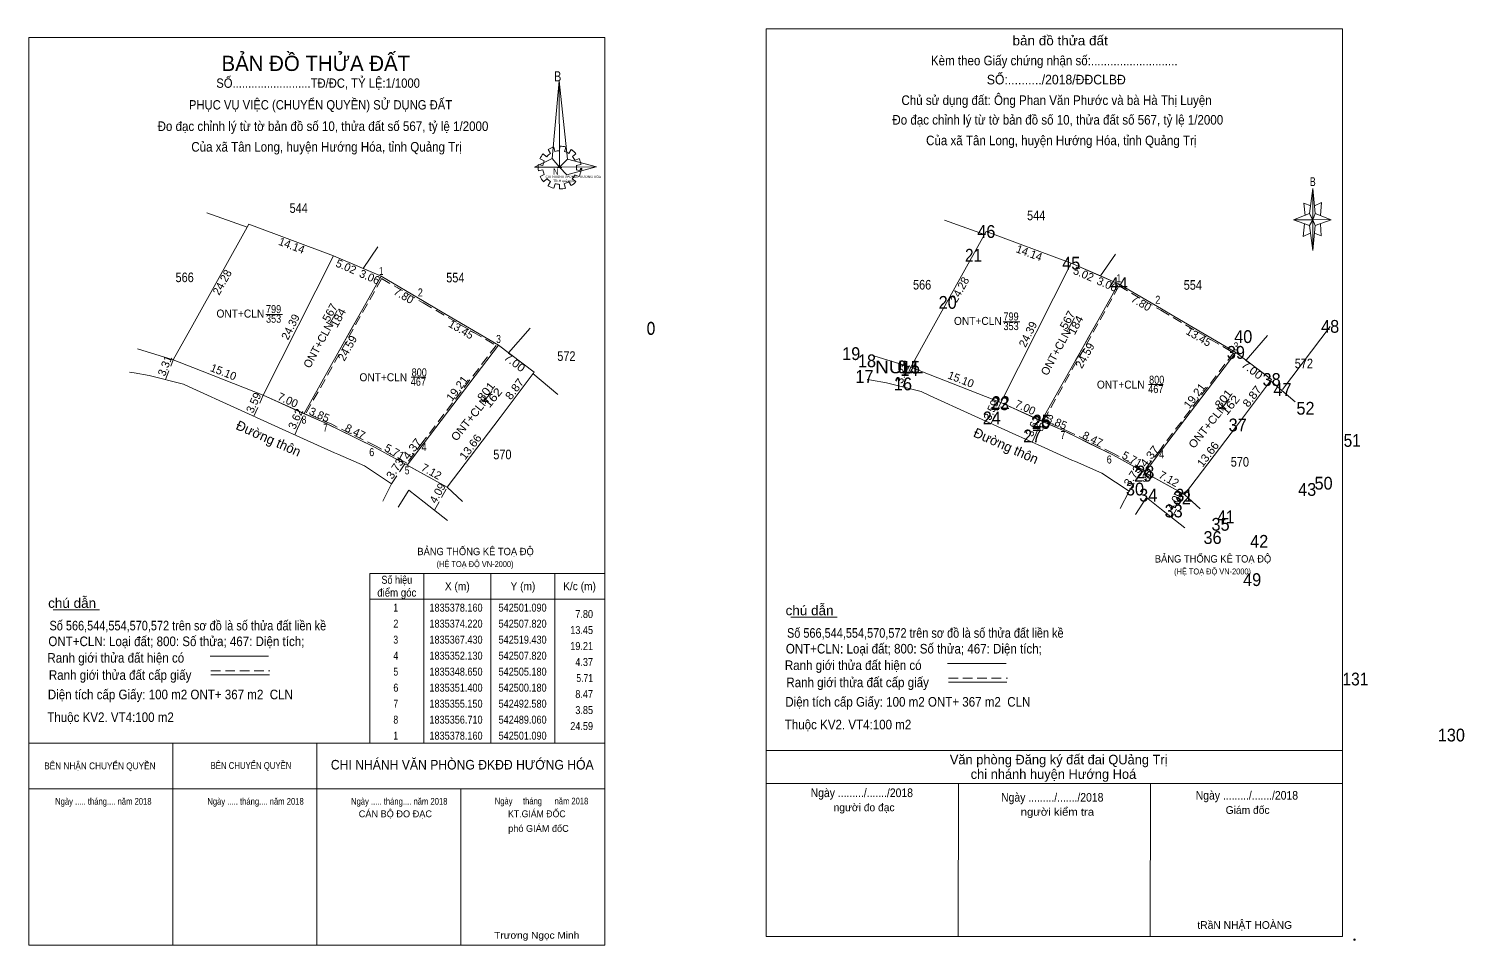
# Model space of a CAD drawing. Header units: metres. Extents: x 542331 to 542555, y 1835275 to 1835645.
# Drawn here: x 542330.8 to 542555.1, y 1835274.8 to 1835418 of the extents above; entities that cross this region are included whole.
import ezdxf
from ezdxf.enums import TextEntityAlignment as Align

# ---------------------------------------------------------------- set-up
doc = ezdxf.new("R2010")
doc.units = ezdxf.units.M
doc.header["$LTSCALE"] = 0.5
doc.header["$PDMODE"] = 32
doc.header["$PDSIZE"] = 0.25
doc.linetypes.add('MEDIUM_DASHED', pattern=[4.5, 3, -1.5])
for name, color, linetype, lineweight in [('1', 7, 'Continuous', 13), ('12', 7, 'Continuous', 13), ('17', 7, 'Continuous', 13), ('2', 7, 'Continuous', 13), ('22', 7, 'Continuous', 13), ('5', 7, 'Continuous', 13), ('6', 7, 'Continuous', 13)]:
    doc.layers.add(name, color=color, linetype=linetype, lineweight=lineweight)

msp = doc.modelspace()

# ---------------------------------------------------------------- linework, layer by layer
at = {"layer": '1'}
for p, q in [((542412.36, 1835398.51), (542411.97, 1835399.1)), ((542412.86, 1835399.51), (542413.03, 1835398.81)), ((542413.78, 1835398.92), (542413.8, 1835399.65)), ((542414.74, 1835399.51), (542414.56, 1835398.78)), ((542415.22, 1835398.51), (542415.61, 1835399.1)), ((542411.38, 1835397.37), (542410.72, 1835397.65)), ((542411.2, 1835398.47), (542411.75, 1835397.99)), ((542416.33, 1835398.47), (542415.78, 1835398.01)), ((542416.18, 1835397.4), (542416.83, 1835397.71)), ((542410.44, 1835396.76), (542411.16, 1835396.64)), ((542411.16, 1835395.92), (542410.44, 1835395.8)), ((542410.72, 1835394.91), (542411.38, 1835395.23)), ((542413.43, 1835396.33), (542414.13, 1835396.33)), ((542416.85, 1835394.89), (542416.13, 1835395.16)), ((542417.14, 1835396.76), (542416.39, 1835396.64)), ((542416.39, 1835395.92), (542417.14, 1835395.8)), ((542411.81, 1835394.55), (542411.25, 1835394.09)), ((542411.97, 1835393.48), (542412.34, 1835394.12)), ((542413.08, 1835393.78), (542412.86, 1835393.07)), ((542413.78, 1835392.96), (542413.78, 1835393.66)), ((542414.5, 1835393.78), (542414.71, 1835393.09)), ((542415.61, 1835393.48), (542415.22, 1835394.09)), ((542415.74, 1835394.55), (542416.33, 1835394.12)), ((542330.85, 1835306.4), (542420.85, 1835306.4)), ((542353.35, 1835306.4), (542353.35, 1835274.81)), ((542375.85, 1835306.4), (542375.85, 1835274.81)), ((542330.85, 1835299.23), (542420.85, 1835299.23)), ((542398.33, 1835299.23), (542398.33, 1835274.81))]:
    msp.add_line(p, q, dxfattribs=at)
for points in [[(542330.85, 1835274.81), (542330.85, 1835416.6), (542420.85, 1835416.6), (542420.85, 1835274.81)], [(542330.85, 1835274.81), (542330.85, 1835416.6), (542420.85, 1835416.6), (542420.85, 1835274.81)], [(542413.73, 1835409.85), (542413.78, 1835396.35), (542412.6, 1835397.69)], [(542413.73, 1835409.85), (542413.78, 1835396.35), (542415.02, 1835397.6)], [(542409.85, 1835396.35), (542412.6, 1835397.69), (542413.78, 1835396.35)], [(542419.54, 1835396.39), (542413.78, 1835396.35), (542415.02, 1835397.6)], [(542419.49, 1835396.42), (542414.91, 1835395.19), (542413.78, 1835396.35)]]:
    msp.add_lwpolyline(points, close=True, dxfattribs=at)
for centre, major_axis, start_param, end_param in [((542413.7872, 1835396.3011), (3.3649, 0), 1.84955988, 2.13900916), ((542413.7872, 1835396.3011), (3.3649, 0), 1.27924208, 1.56332225), ((542413.7872, 1835396.3011), (3.3649, 0), 0.71056237, 0.99687234), ((542413.7872, 1835396.3011), (3.3649, 0), 2.43958176, 2.72400246), ((542413.7872, 1835396.3011), (2.6372, 0), 2.72368549, 3.01515824), ((542413.7872, 1835396.3011), (2.6372, 0), 2.13373541, 2.44496261), ((542413.7872, 1835396.3011), (2.6372, 0), 1.56985589, 1.85611068), ((542413.7872, 1835396.3011), (2.6372, 0), 1.00270906, 1.2755622), ((542413.7872, 1835396.3011), (2.6372, 0), 0.42678376, 0.70646463), ((542413.7872, 1835396.3011), (3.3649, 0), 0.1390515, 0.43393316), ((542413.7872, 1835396.3011), (3.3649, 0), 3.00667928, 3.29139349), ((542413.7872, 1835396.3011), (3.3649, 0), 3.56988637, 3.85691866), ((542413.7872, 1835396.3011), (2.6372, 0), 3.28229955, 3.56105054), ((542413.7872, 1835396.3011), (2.6372, 0), 5.56137327, 5.83951437), ((542413.7872, 1835396.3011), (2.6372, 0), 6.13558388, 6.41618463), ((542413.7872, 1835396.3011), (3.3649, 0), 5.85230288, 6.13839648), ((542413.7872, 1835396.3011), (2.6372, 0), 3.86077574, 4.13258255), ((542413.768, 1835396.2811), (3.3649, 0), 4.1470906, 4.43659307), ((542413.7872, 1835396.3011), (2.6372, 0), 4.43854677, 4.71314001), ((542413.7872, 1835396.3011), (3.3649, 0), 4.71301008, 4.99761054), ((542413.7872, 1835396.3011), (2.6372, 0), 4.99087134, 5.28933161), ((542413.7872, 1835396.3011), (3.3649, 0), 5.28561416, 5.56798705)]:
    msp.add_ellipse(centre, major_axis=major_axis, ratio=0.995001, start_param=start_param, end_param=end_param, dxfattribs=at)
msp.add_point((542417.14, 1835396.07), dxfattribs=at)
at = {"layer": '12'}
msp.add_line((542526.7, 1835361.63), (542534.14, 1835371.49), dxfattribs=at)
at = {"layer": '17'}
for p, q in [((542334.69, 1835327.22), (542341.93, 1835327.22)), ((542449.89, 1835326.07), (542457.13, 1835326.07)), ((542446.05, 1835276.19), (542446.07, 1835300.1)), ((542476.05, 1835276.16), (542476.07, 1835300.08)), ((542506.05, 1835276.14), (542506.07, 1835300.05))]:
    msp.add_line(p, q, dxfattribs=at)
at = {"layer": '2'}
for p, q in [((542358.69, 1835389.22), (542364.97, 1835386.99)), ((542473.89, 1835388.07), (542480.17, 1835385.84)), ((542365.23, 1835387.46), (542378.47, 1835382.51)), ((542480.43, 1835386.31), (542493.67, 1835381.36)), ((542383.08, 1835380.52), (542385.41, 1835383.91)), ((542378.47, 1835382.51), (542367.48, 1835360.74)), ((542378.47, 1835382.51), (542379.67, 1835381.99)), ((542379.67, 1835381.99), (542381.19, 1835381.34)), ((542381.19, 1835381.34), (542385.89, 1835379.31)), ((542493.67, 1835381.36), (542482.68, 1835359.59)), ((542493.67, 1835381.36), (542494.87, 1835380.84)), ((542498.28, 1835379.37), (542500.61, 1835382.76)), ((542383.05, 1835374.25), (542385.89, 1835379.31)), ((542385.89, 1835379.31), (542392.62, 1835375.37)), ((542494.87, 1835380.84), (542496.39, 1835380.19)), ((542496.39, 1835380.19), (542501.09, 1835378.16)), ((542498.25, 1835373.1), (542501.09, 1835378.16)), ((542501.09, 1835378.16), (542507.82, 1835374.22)), ((542367.89, 1835373.36), (542370.49, 1835373.36)), ((542377.94, 1835372), (542379.01, 1835373.98)), ((542379.16, 1835367.31), (542383.05, 1835374.25)), ((542381.19, 1835370.93), (542383.05, 1835374.25)), ((542483.09, 1835372.21), (542485.69, 1835372.21)), ((542493.14, 1835370.85), (542494.21, 1835372.83)), ((542494.36, 1835366.16), (542498.25, 1835373.1)), ((542496.39, 1835369.78), (542498.25, 1835373.1)), ((542379.67, 1835368.22), (542381.19, 1835370.93)), ((542405.82, 1835367.37), (542409.17, 1835371.22)), ((542521.02, 1835366.22), (542524.37, 1835370.07)), ((542347.84, 1835368), (542353.42, 1835366.25)), ((542494.87, 1835367.07), (542496.39, 1835369.78)), ((542356.48, 1835365.05), (542353.42, 1835366.25)), ((542463.04, 1835366.85), (542468.62, 1835365.1)), ((542347.3, 1835364.23), (542346.62, 1835364.35)), ((542349.66, 1835363.8), (542347.3, 1835364.23)), ((542355.04, 1835362.46), (542349.66, 1835363.8)), ((542367.48, 1835360.74), (542356.48, 1835365.05)), ((542390.58, 1835363.54), (542392.62, 1835363.54)), ((542392.62, 1835363.54), (542392.86, 1835363.54)), ((542409.62, 1835364.12), (542413.5, 1835360.83)), ((542471.68, 1835363.9), (542468.62, 1835365.1)), ((542482.68, 1835359.59), (542471.68, 1835363.9)), ((542356.48, 1835361.8), (542355.04, 1835362.46)), ((542369.3, 1835355.96), (542356.48, 1835361.8)), ((542401.91, 1835359.72), (542403.18, 1835361.3)), ((542462.5, 1835363.08), (542461.82, 1835363.2)), ((542464.86, 1835362.65), (542462.5, 1835363.08)), ((542470.24, 1835361.31), (542464.86, 1835362.65)), ((542471.68, 1835360.65), (542470.24, 1835361.31)), ((542505.78, 1835362.39), (542507.82, 1835362.39)), ((542507.82, 1835362.39), (542508.06, 1835362.39)), ((542524.82, 1835362.97), (542528.7, 1835359.68)), ((542373.29, 1835358.11), (542367.48, 1835360.74)), ((542484.5, 1835354.81), (542471.68, 1835360.65)), ((542488.49, 1835356.96), (542482.68, 1835359.59)), ((542517.11, 1835358.57), (542518.38, 1835360.15)), ((542373.29, 1835358.11), (542377.38, 1835356.3)), ((542488.49, 1835356.96), (542492.58, 1835355.15)), ((542374.37, 1835353.65), (542369.3, 1835355.96)), ((542377.38, 1835356.3), (542378.07, 1835355.96)), ((542381.19, 1835354.42), (542384.98, 1835352.55)), ((542489.57, 1835352.5), (542484.5, 1835354.81)), ((542492.58, 1835355.15), (542493.27, 1835354.81)), ((542378.62, 1835351.76), (542374.37, 1835353.65)), ((542384.98, 1835352.55), (542392.62, 1835348.34)), ((542493.82, 1835350.61), (542489.57, 1835352.5)), ((542496.39, 1835353.27), (542500.18, 1835351.4)), ((542379.16, 1835351.52), (542378.62, 1835351.76)), ((542383.28, 1835349.69), (542379.16, 1835351.52)), ((542494.36, 1835350.37), (542493.82, 1835350.61)), ((542498.48, 1835348.54), (542494.36, 1835350.37)), ((542500.18, 1835351.4), (542507.82, 1835347.19)), ((542392.62, 1835348.34), (542396.21, 1835346.36)), ((542396.21, 1835346.36), (542398.62, 1835344.12)), ((542507.82, 1835347.19), (542511.41, 1835345.21)), ((542392.62, 1835344.04), (542396.27, 1835341.19)), ((542511.41, 1835345.21), (542513.82, 1835342.97)), ((542507.82, 1835342.89), (542511.47, 1835340.04)), ((542392.55, 1835332.9), (542392.55, 1835306.4)), ((542403.05, 1835332.9), (542403.05, 1835306.4)), ((542413.05, 1835332.9), (542413.05, 1835306.4)), ((542384.15, 1835328.9), (542420.85, 1835328.9))]:
    msp.add_line(p, q, dxfattribs=at)
at = {"layer": '2', "linetype": 'MEDIUM_DASHED'}
for p, q in [((542352.21, 1835363.17), (542353.42, 1835366.25)), ((542467.41, 1835362.02), (542468.62, 1835365.1)), ((542366, 1835357.47), (542367.48, 1835360.74)), ((542481.2, 1835356.32), (542482.68, 1835359.59)), ((542373.02, 1835355.96), (542373.86, 1835357.86)), ((542488.22, 1835354.81), (542489.06, 1835356.71)), ((542372.4, 1835354.55), (542373.02, 1835355.96)), ((542487.6, 1835353.4), (542488.22, 1835354.81)), ((542389.59, 1835350.01), (542387.54, 1835346.89)), ((542504.79, 1835348.86), (542502.74, 1835345.74)), ((542394.23, 1835342.78), (542396.21, 1835346.36)), ((542509.43, 1835341.63), (542511.41, 1835345.21))]:
    msp.add_line(p, q, dxfattribs=at)
at = {"layer": '2'}
for points in [[(542353.42, 1835366.25), (542356.48, 1835371.74), (542365.23, 1835387.46)], [(542468.62, 1835365.1), (542471.68, 1835370.59), (542480.43, 1835386.31)], [(542383.05, 1835374.25), (542385.89, 1835379.31), (542392.62, 1835375.37), (542394.54, 1835374.25)], [(542498.25, 1835373.1), (542501.09, 1835378.16), (542507.82, 1835374.22), (542509.74, 1835373.1)], [(542392.62, 1835375.37), (542394.54, 1835374.25), (542404.23, 1835368.58)], [(542394.54, 1835374.25), (542404.23, 1835368.58), (542392.62, 1835353.28), (542389.98, 1835349.8), (542384.98, 1835352.55), (542379.16, 1835355.42)], [(542509.74, 1835373.1), (542519.43, 1835367.43), (542507.82, 1835352.13), (542505.18, 1835348.65), (542500.18, 1835351.4), (542494.36, 1835354.27)], [(542507.82, 1835374.22), (542509.74, 1835373.1), (542519.43, 1835367.43)], [(542373.86, 1835357.86), (542379.16, 1835367.31), (542379.67, 1835368.22)], [(542404.23, 1835368.58), (542392.62, 1835353.28), (542389.98, 1835349.8)], [(542404.23, 1835368.58), (542409.79, 1835364.34), (542404.47, 1835357.24), (542396.21, 1835346.36)], [(542379.16, 1835355.42), (542377.38, 1835356.3), (542373.86, 1835357.86), (542379.16, 1835367.31)], [(542489.06, 1835356.71), (542494.36, 1835366.16), (542494.87, 1835367.07)], [(542494.36, 1835354.27), (542492.58, 1835355.15), (542489.06, 1835356.71), (542494.36, 1835366.16)], [(542519.43, 1835367.43), (542507.82, 1835352.13), (542505.18, 1835348.65)], [(542519.43, 1835367.43), (542524.99, 1835363.19), (542519.67, 1835356.09), (542511.41, 1835345.21)], [(542378.07, 1835355.96), (542379.16, 1835355.42), (542381.19, 1835354.42)], [(542493.27, 1835354.81), (542494.36, 1835354.27), (542496.39, 1835353.27)], [(542386.17, 1835344.2), (542387.54, 1835346.89), (542383.28, 1835349.69)], [(542501.37, 1835343.05), (542502.74, 1835345.74), (542498.48, 1835348.54)], [(542388.55, 1835343.27), (542390.25, 1835345.89), (542392.62, 1835344.04)], [(542503.75, 1835342.12), (542505.45, 1835344.74), (542507.82, 1835342.89)]]:
    msp.add_lwpolyline(points, dxfattribs=at)
for points in [[(542379.16, 1835367.31), (542373.86, 1835357.86), (542367.48, 1835360.74), (542378.47, 1835382.51), (542383.08, 1835380.52), (542385.89, 1835379.31), (542383.05, 1835374.25)], [(542494.36, 1835366.16), (542489.06, 1835356.71), (542482.68, 1835359.59), (542493.67, 1835381.36), (542498.28, 1835379.37), (542501.09, 1835378.16), (542498.25, 1835373.1)], [(542404.23, 1835368.58), (542409.79, 1835364.34), (542404.47, 1835357.24), (542396.21, 1835346.36), (542389.98, 1835349.8), (542392.62, 1835353.28)], [(542519.43, 1835367.43), (542524.99, 1835363.19), (542519.67, 1835356.09), (542511.41, 1835345.21), (542505.18, 1835348.65), (542507.82, 1835352.13)], [(542384.15, 1835332.9), (542420.85, 1835332.9), (542420.85, 1835306.4), (542384.15, 1835306.4)]]:
    msp.add_lwpolyline(points, close=True, dxfattribs=at)
at = {"layer": '22', "linetype": 'MEDIUM_DASHED'}
for points in [[(542385.98, 1835378.97), (542392.49, 1835375.15), (542403.86, 1835368.51), (542392.42, 1835353.43), (542389.91, 1835350.12), (542385.1, 1835352.77), (542378.18, 1835356.19), (542374.21, 1835357.98)], [(542501.18, 1835377.82), (542507.69, 1835374), (542519.06, 1835367.36), (542507.62, 1835352.28), (542505.11, 1835348.97), (542500.3, 1835351.62), (542493.38, 1835355.04), (542489.41, 1835356.83)]]:
    msp.add_lwpolyline(points, close=True, dxfattribs=at)
at = {"layer": '5'}
for p, q in [((542530.92, 1835389.13), (542531.42, 1835393.03)), ((542530.92, 1835387.23), (542528.42, 1835388.13)), ((542531.82, 1835389.13), (542534.32, 1835388.13)), ((542531.82, 1835387.23), (542531.42, 1835383.33)), ((542532.72, 1835385.63), (542531.72, 1835386.03)), ((542532.62, 1835387.53), (542532.72, 1835385.63))]:
    msp.add_line(p, q, dxfattribs=at)
for points in [[(542446.05, 1835417.99), (542536.05, 1835417.99), (542536.05, 1835276.19), (542446.05, 1835276.19)], [(542330.86, 1835416.61), (542420.86, 1835416.61), (542420.86, 1835274.81), (542330.86, 1835274.81)], [(542531.42, 1835393.03), (542531.82, 1835389.13), (542531.42, 1835388.13)], [(542531.42, 1835388.13), (542528.42, 1835388.13), (542530.92, 1835389.13), (542531.82, 1835387.23), (542534.32, 1835388.13), (542531.42, 1835388.23)], [(542531.42, 1835388.13), (542531.42, 1835383.33), (542530.92, 1835387.23)]]:
    msp.add_lwpolyline(points, close=True, dxfattribs=at)
for points in [[(542531.12, 1835390.33), (542530.02, 1835390.73), (542530.22, 1835388.83)], [(542531.72, 1835390.33), (542532.82, 1835390.83), (542532.62, 1835388.83)], [(542531.42, 1835388.13), (542530.92, 1835389.13), (542528.42, 1835388.13)], [(542531.42, 1835388.13), (542531.82, 1835387.23), (542534.32, 1835388.13)], [(542530.12, 1835387.53), (542529.92, 1835385.53), (542531.02, 1835386.03)]]:
    msp.add_lwpolyline(points, dxfattribs=at)
at = {"layer": '6'}
for p, q in [((542359.18, 1835319.99), (542368.32, 1835319.99)), ((542474.38, 1835318.84), (542483.52, 1835318.84)), ((542359.32, 1835317.06), (542368.46, 1835317.06)), ((542474.52, 1835315.91), (542483.66, 1835315.91)), ((542330.85, 1835306.4), (542420.85, 1835306.4)), ((542330.85, 1835306.4), (542420.85, 1835306.4)), ((542330.85, 1835306.4), (542420.85, 1835306.4)), ((542330.85, 1835306.4), (542420.85, 1835306.4)), ((542446.05, 1835305.25), (542536.05, 1835305.25)), ((542446.05, 1835305.25), (542536.05, 1835305.25)), ((542446.05, 1835300.09), (542536.05, 1835300.09))]:
    msp.add_line(p, q, dxfattribs=at)
at = {"layer": '6', "linetype": 'MEDIUM_DASHED'}
for p, q in [((542359.32, 1835317.68), (542368.52, 1835317.68)), ((542474.52, 1835316.53), (542483.72, 1835316.53))]:
    msp.add_line(p, q, dxfattribs=at)
at = {"layer": '6'}
msp.add_point((542537.95, 1835275.69), dxfattribs=at)

# ---------------------------------------------------------------- texts
at = {"layer": '1'}
msp.add_text('BẢN ĐỒ THỬA ĐẤT', height=2.383, dxfattribs=at).set_placement((542375.7, 1835411.39), align=Align.CENTER)
at = {"layer": '1', "width": 0.9}
for s, p in [('SỐ.........................TĐ/ĐC, TỶ LỆ:1/1000', (542376.055, 1835408.76)), ('PHỤC VỤ VIỆC (CHUYỂN QUYỀN) SỬ DỤNG ĐẤT', (542376.435, 1835405.37))]:
    msp.add_text(s, height=1.459, dxfattribs=at).set_placement(p, align=Align.CENTER)
at = {"layer": '1'}
for s, height, width, p in [('B', 1.585, 0.8, (542412.91, 1835409.75)), ('CHI NHÁNH VPĐKĐĐ-HƯỚNG HÓA', 0.3749, 0.95, (542411.59, 1835394.68)), ('N', 0.9904, 0.9, (542412.75, 1835395.18)), ('TỈNH quảng trị', 0.375, 1.05, (542412.8, 1835394.04)), ('BẢNG THỐNG KÊ TOẠ ĐỘ ', 1.15, 0.95, (542391.56, 1835335.75)), ('(HỆ TOẠ ĐỘ VN-2000)', 0.93, 0.9, (542394.57, 1835333.89)), ('BẢNG THỐNG KÊ TOẠ ĐỘ ', 1.15, 0.95, (542506.76, 1835334.6)), ('(HỆ TOẠ ĐỘ VN-2000)', 0.93, 0.9, (542509.77, 1835332.74))]:
    msp.add_text(s, height=height, dxfattribs=dict(at, width=width)).set_placement(p)
for s, height, width, p in [('BÊN NHẬN CHUYỂN QUYỀN', 1.07, 0.9, (542350.66, 1835302.3)), ('BÊN CHUYỂN QUYỀN', 1.07, 0.85, (542371.89, 1835302.36)), ('CHI NHÁNH VĂN PHÒNG ĐKĐĐ HƯỚNG HÓA', 1.496, 0.95, (542419.1, 1835302.27)), ('Ngày ..... tháng.... năm 2018', 1.05, 0.85, (542350.04, 1835296.77)), ('Ngày ..... tháng.... năm 2018', 1.05, 0.85, (542373.81, 1835296.77)), ('Ngày ..... tháng.... năm 2018', 1.05, 0.85, (542396.26, 1835296.77)), ('Ngày     tháng      năm 2018', 1.041, 0.85, (542418.26, 1835296.82)), ('KT.GIÁM ĐỐC', 1.07, 0.95, (542414.72, 1835294.81)), ('Trương Ngọc Minh', 1.07, 1.1, (542416.85, 1835275.84))]:
    msp.add_text(s, height=height, dxfattribs=dict(at, width=width)).set_placement(p, align=Align.RIGHT)
for s, p in [('CÁN BỘ ĐO ĐẠC', (542393.85, 1835294.81)), ('phó GIÁM đốC', (542415.21, 1835292.53))]:
    msp.add_text(s, height=1.07, dxfattribs=at).set_placement(p, align=Align.RIGHT)
at = {"layer": '12'}
for s, width, p in [('46', 0.95, (542480.435, 1835385.31)), ('21', 0.9, (542478.445, 1835381.6)), ('45', 0.95, (542493.695, 1835380.36)), ('44', 0.95, (542501.105, 1835377.16)), ('20', 0.95, (542474.4, 1835374.24)), ('0', 0.9, (542428.05, 1835370.16)), ('0', 0.9, (542428.06, 1835370.19)), ('0', 0.9, (542428.06, 1835370.19)), ('48', 0.95, (542534.145, 1835370.49)), ('40', 0.95, (542520.57, 1835368.89)), ('19', 0.95, (542459.335, 1835366.23)), ('39', 0.95, (542519.425, 1835366.43)), ('18', 0.95, (542461.795, 1835365.11)), ('NULL ', 1.1, (542467.26, 1835364.16)), ('0', 0.9, (542467.25, 1835364.16)), ('0', 0.9, (542467.26, 1835364.16)), ('0', 0.9, (542467.26, 1835364.16)), ('0', 0.9, (542467.27, 1835364.16)), ('14', 0.95, (542468.435, 1835363.76)), ('15', 0.95, (542468.645, 1835364.1)), ('17', 0.95, (542461.39, 1835362.66)), ('16', 0.95, (542467.415, 1835361.5)), ('38', 0.95, (542525.005, 1835362.19)), ('47', 0.95, (542526.7, 1835360.63)), ('23', 0.95, (542482.55, 1835358.41)), ('22', 0.95, (542482.675, 1835358.59)), ('52', 0.95, (542530.295, 1835357.7)), ('24', 0.95, (542481.285, 1835356.19)), ('26', 0.95, (542488.965, 1835355.48)), ('25', 0.95, (542489.085, 1835355.7)), ('37', 0.95, (542519.7, 1835355.09)), ('27', 0.95, (542487.6, 1835353.37)), ('51', 0.9, (542537.595, 1835352.68)), ('28', 0.95, (542505.265, 1835347.74)), ('29', 0.95, (542504.945, 1835347.25)), ('50', 0.95, (542533.12, 1835345.99)), ('30', 0.95, (542503.66, 1835345.08)), ('34', 0.95, (542505.725, 1835344.12)), ('34', 0.95, (542505.735, 1835344.12)), ('34', 0.95, (542505.735, 1835344.12)), ('32', 0.95, (542510.985, 1835343.7)), ('31', 0.9, (542511.355, 1835344.12)), ('43', 0.95, (542530.56, 1835345.02)), ('33', 0.95, (542509.7, 1835341.65)), ('35', 0.95, (542517.025, 1835339.57)), ('41', 0.9, (542517.855, 1835340.74)), ('36', 0.95, (542515.775, 1835337.5)), ('42', 0.95, (542523.065, 1835336.91)), ('49', 0.95, (542521.965, 1835330.93)), ('131', 0.9, (542538.095, 1835315.4)), ('130', 0.95, (542553.08, 1835306.65))]:
    msp.add_text(s, height=2, dxfattribs=dict(at, width=width)).set_placement(p, align=Align.CENTER)
at = {"layer": '2'}
for s, height, width, p in [('544', 1.5, 0.85, (542373.025, 1835389.22)), ('544', 1.5, 0.85, (542488.225, 1835388.07)), ('566', 1.5, 0.85, (542355.21, 1835378.4)), ('554', 1.5, 0.85, (542397.495, 1835378.36)), ('566', 1.5, 0.85, (542470.41, 1835377.25)), ('554', 1.5, 0.85, (542512.695, 1835377.21)), ('799', 1.25, 0.85, (542369.1, 1835373.57)), ('353', 1.25, 0.85, (542369.105, 1835372.06)), ('799', 1.25, 0.85, (542484.3, 1835372.42)), ('353', 1.25, 0.85, (542484.305, 1835370.91)), ('572', 1.5, 0.85, (542414.84, 1835366.1)), ('572', 1.5, 0.85, (542530.04, 1835364.95)), ('467', 1.25, 0.85, (542391.715, 1835362.22)), ('800', 1.25, 0.85, (542391.85, 1835363.68)), ('800', 1.25, 0.85, (542507.05, 1835362.53)), ('467', 1.25, 0.85, (542506.915, 1835361.07)), ('570', 1.5, 0.85, (542404.845, 1835350.73)), ('570', 1.5, 0.85, (542520.045, 1835349.58)), ('Số hiệu', 1.25, 0.85, (542388.35, 1835331.28)), ('điểm góc', 1.25, 0.9, (542388.35, 1835329.28)), ('X (m)', 1.25, 0.95, (542397.8, 1835330.28)), ('Y (m)', 1.25, 0.95, (542408.055, 1835330.28)), ('K/c (m)', 1.25, 0.95, (542416.895, 1835330.28)), (' 1', 1.25, 0.75, (542388, 1835326.93)), ('1835378.160', 1.25, 0.85, (542397.6, 1835326.93)), ('542501.090', 1.25, 0.85, (542408, 1835326.93)), (' 2', 1.25, 0.85, (542388.005, 1835324.43)), ('1835374.220', 1.25, 0.85, (542397.6, 1835324.43)), ('542507.820', 1.25, 0.85, (542408, 1835324.43)), (' 3', 1.25, 0.8, (542387.995, 1835321.93)), ('1835367.430', 1.25, 0.85, (542397.6, 1835321.93)), ('542519.430', 1.25, 0.85, (542408, 1835321.93)), (' 4', 1.25, 0.85, (542388, 1835319.43)), ('1835352.130', 1.25, 0.85, (542397.6, 1835319.43)), ('542507.820', 1.25, 0.85, (542408, 1835319.43)), (' 5', 1.25, 0.8, (542388.005, 1835316.93)), ('1835348.650', 1.25, 0.85, (542397.6, 1835316.93)), ('542505.180', 1.25, 0.85, (542408, 1835316.93)), (' 6', 1.25, 0.85, (542388.005, 1835314.43)), ('1835351.400', 1.25, 0.85, (542397.6, 1835314.43)), ('542500.180', 1.25, 0.85, (542408, 1835314.43)), (' 7', 1.25, 0.8, (542388.005, 1835311.93)), ('1835355.150', 1.25, 0.85, (542397.6, 1835311.93)), ('542492.580', 1.25, 0.85, (542408, 1835311.93)), (' 8', 1.25, 0.8, (542388.005, 1835309.43)), ('1835356.710', 1.25, 0.85, (542397.6, 1835309.43)), ('542489.060', 1.25, 0.85, (542408, 1835309.43)), (' 1', 1.25, 0.75, (542388, 1835306.93)), ('1835378.160', 1.25, 0.85, (542397.6, 1835306.93)), ('542501.090', 1.25, 0.85, (542408, 1835306.93))]:
    msp.add_text(s, height=height, dxfattribs=dict(at, width=width)).set_placement(p, align=Align.CENTER)
for s, height, rotation, p in [('14.14', 1.25, 339.501, (542371.7161, 1835383.5336)), ('14.14', 1.25, 339.501, (542486.9211, 1835382.3818)), ('5.02', 1.25, 336.652, (542380.1823, 1835380.2486)), ('24.28', 1.25, 60.89, (542361.619, 1835378.086)), ('3.06', 1.25, 336.703, (542383.8628, 1835378.64)), ('24.28', 1.25, 60.89, (542476.819, 1835376.936)), ('5.02', 1.25, 336.652, (542495.3823, 1835379.0986)), ('3.06', 1.25, 336.703, (542499.0628, 1835377.49)), ('7.80', 1.25, 329.654, (542389.1192, 1835375.7647)), ('7.80', 1.25, 329.654, (542504.3192, 1835374.6147)), ('24.39', 1.25, 63.214, (542372.2958, 1835371.1333)), ('13.45', 1.25, 329.679, (542398.0895, 1835370.4725)), ('24.39', 1.25, 63.214, (542487.4958, 1835369.9833)), ('24.59', 1.25, 60.715, (542381.184, 1835367.7793)), ('13.45', 1.25, 329.679, (542513.2945, 1835369.3196)), ('24.59', 1.25, 60.715, (542496.384, 1835366.6293)), ('3.31', 1.25, 68.552, (542352.7081, 1835365.1115)), ('15.10', 1.25, 338.6, (542361.047, 1835363.7788)), ('3.31', 1.25, 68.552, (542467.9081, 1835363.9615)), ('15.10', 1.25, 338.6, (542476.247, 1835362.6288)), ('3.59', 1.25, 65.649, (542366.5513, 1835359.3073)), ('7.00', 1.25, 335.705, (542371.0779, 1835359.4058)), ('3.85', 1.25, 336.098, (542376.0068, 1835357.1278)), ('3.59', 1.25, 65.649, (542481.7513, 1835358.1573)), ('7.00', 1.25, 335.705, (542486.2779, 1835358.2558)), ('Đường thôn', 1.5, 336.038, (542368.0104, 1835353.2932)), ('3.62', 1.25, 66.198, (542373.1161, 1835356.7928)), ('3.62', 1.25, 66.198, (542488.3161, 1835355.6428)), ('3.85', 1.25, 336.098, (542491.2068, 1835355.9778)), ('8.47', 1.25, 333.737, (542381.5734, 1835354.4932)), ('Đường thôn', 1.5, 336.038, (542483.2104, 1835352.1432)), ('8.47', 1.25, 333.737, (542496.7734, 1835353.3432)), ('5.71', 1.25, 331.189, (542387.7138, 1835351.3494)), ('5.71', 1.25, 331.189, (542502.9088, 1835350.2022)), ('7.12', 1.25, 331.094, (542393.4579, 1835348.2663)), ('7.12', 1.25, 331.094, (542508.6579, 1835347.1163)), ('4.09', 1.25, 61.054, (542395.2521, 1835345.1425)), ('4.09', 1.25, 61.054, (542510.4521, 1835343.9925))]:
    msp.add_text(s, height=height, rotation=rotation, dxfattribs=at).set_placement(p, align=Align.CENTER)
for s, width, p in [(' 1', 0.75, (542386.27, 1835379.53)), (' 1', 0.75, (542501.47, 1835378.38)), (' 2', 0.85, (542392.42, 1835376.17)), (' 2', 0.85, (542507.62, 1835375.02)), ('ONT+CLN', 0.95, (542367.64, 1835372.87)), ('ONT+CLN', 0.95, (542482.84, 1835371.72)), (' 3', 0.8, (542404.61, 1835368.9)), (' 3', 0.8, (542519.81, 1835367.75)), ('ONT+CLN', 0.95, (542389.97, 1835362.92)), ('ONT+CLN', 0.95, (542505.17, 1835361.77)), (' 8', 0.8, (542374.22, 1835356.3)), (' 7', 0.8, (542377.58, 1835355.04)), (' 8', 0.8, (542489.42, 1835355.15)), (' 7', 0.8, (542492.78, 1835353.89)), (' 6', 0.85, (542384.83, 1835351.22)), (' 4', 0.85, (542393.01, 1835352.02)), (' 4', 0.85, (542508.21, 1835350.87)), (' 6', 0.85, (542500.03, 1835350.07)), (' 5', 0.8, (542390.33, 1835348.37)), (' 5', 0.8, (542505.53, 1835347.22)), ('7.80', 0.85, (542419, 1835325.93)), ('13.45', 0.85, (542419, 1835323.43)), ('19.21', 0.85, (542419, 1835320.93)), ('4.37', 0.85, (542419, 1835318.43)), ('5.71', 0.8, (542419, 1835315.93)), ('8.47', 0.85, (542419, 1835313.43)), ('3.85', 0.85, (542419, 1835310.93)), ('24.59', 0.85, (542419, 1835308.43))]:
    msp.add_text(s, height=1.25, dxfattribs=dict(at, width=width)).set_placement(p, align=Align.RIGHT)
for s, rotation, width, p in [('567', 61.552, 1.05, (542378.4391, 1835373.3473)), ('184', 61.552, 1.1, (542379.7526, 1835372.5323)), ('567', 61.552, 1.05, (542493.6391, 1835372.1973)), ('184', 61.552, 1.1, (542494.9526, 1835371.3823)), ('7.00', 322.671, 1.1, (542406.386, 1835365.3492)), ('7.00', 322.671, 1.1, (542521.586, 1835364.1992)), ('19.21', 52.808, 1.05, (542398.281, 1835361.4172)), ('8.87', 53.156, 1.1, (542407.2391, 1835361.3302)), ('801', 51.178, 1.15, (542402.7745, 1835360.9332)), ('162', 51.178, 1.2, (542403.8748, 1835359.9532)), ('19.21', 52.808, 1.05, (542513.481, 1835360.2672)), ('801', 51.178, 1.15, (542517.9745, 1835359.7832)), ('8.87', 53.156, 1.1, (542522.4354, 1835360.1752)), ('162', 51.178, 1.2, (542519.0747, 1835358.8032)), ('13.66', 52.795, 1.05, (542400.3495, 1835352.2871)), ('4.37', 52.815, 1.1, (542391.2207, 1835351.9673)), ('4.37', 52.815, 1.1, (542506.4207, 1835350.8173)), ('13.66', 52.795, 1.05, (542515.5495, 1835351.1371)), ('3.73', 56.693, 1.05, (542388.5869, 1835348.9368)), ('3.73', 56.693, 1.05, (542503.7869, 1835347.7868))]:
    msp.add_text(s, height=1.25, rotation=rotation, dxfattribs=dict(at, width=width)).set_placement(p, align=Align.CENTER)
for p in [(542378.5146, 1835371.7446), (542493.7146, 1835370.5946)]:
    msp.add_text('ONT+CLN', height=1.25, rotation=61.552, dxfattribs=at).set_placement(p, align=Align.RIGHT)
at = {"layer": '2', "width": 1.05}
for p in [(542402.8438, 1835359.8865), (542518.0438, 1835358.7364)]:
    msp.add_text('ONT+CLN', height=1.25, rotation=51.178, dxfattribs=at).set_placement(p, align=Align.RIGHT)
at = {"layer": '5'}
for s, height, width, p in [('bản đồ thửa đất', 1.5, 1.05, (542491.97, 1835415.39)), ('Kèm theo Giấy chứng nhận số:...........................', 1.5, 0.9, (542491.05, 1835412.27)), ('SỐ:........../2018/ĐĐCLBĐ', 1.5, 0.95, (542491.37, 1835409.29)), ('Chủ sử dụng đất: Ông Phan Văn Phước và bà Hà Thị Luyện', 1.5, 0.9, (542491.41, 1835406.07)), ('Đo đạc chỉnh lý từ tờ bản đồ số 10, thửa đất số 567, tỷ lệ 1/2000 ', 1.5, 0.9, (542377.07, 1835402.01)), ('Đo đạc chỉnh lý từ tờ bản đồ số 10, thửa đất số 567, tỷ lệ 1/2000 ', 1.5, 0.9, (542491.85, 1835403.01)), ('Của xã Tân Long, huyện Hướng Hóa, tỉnh Quảng Trị', 1.5, 0.9, (542492.145, 1835399.79)), ('Của xã Tân Long, huyện Hướng Hóa, tỉnh Quảng Trị', 1.5, 0.9, (542377.365, 1835398.79)), ('B', 1.378, 0.75, (542531.43, 1835393.41))]:
    msp.add_text(s, height=height, dxfattribs=dict(at, width=width)).set_placement(p, align=Align.CENTER)
at = {"layer": '6'}
for s, width, p in [('chú dẫn', 1.05, (542333.88, 1835327.52)), ('chú dẫn', 1.05, (542449.08, 1835326.37)), ('Số 566,544,554,570,572 trên sơ đồ là số thửa đất liền kề', 0.85, (542334.1, 1835324)), ('ONT+CLN: Loại đất; 800: Số thửa; 467: Diện tích;', 0.9, (542333.92, 1835321.54)), ('Số 566,544,554,570,572 trên sơ đồ là số thửa đất liền kề', 0.85, (542449.3, 1835322.85)), ('Ranh giới thửa đất hiện có ', 0.9, (542333.77, 1835318.96)), ('ONT+CLN: Loại đất; 800: Số thửa; 467: Diện tích;', 0.9, (542449.12, 1835320.39)), ('Ranh giới thửa đất hiện có ', 0.9, (542448.97, 1835317.81)), ('Ranh giới thửa đất cấp giấy', 0.9, (542334, 1835316.28)), ('Ranh giới thửa đất cấp giấy', 0.9, (542449.2, 1835315.13)), ('Diện tích cấp Giấy: 100 m2 ONT+ 367 m2  CLN', 0.9, (542333.84, 1835313.24)), ('Diện tích cấp Giấy: 100 m2 ONT+ 367 m2  CLN', 0.9, (542449.04, 1835312.09)), ('Thuộc KV2. VT4:100 m2', 0.9, (542333.75, 1835309.69)), ('Thuộc KV2. VT4:100 m2', 0.9, (542448.95, 1835308.54))]:
    msp.add_text(s, height=1.5, dxfattribs=dict(at, width=width)).set_placement(p)
for s, height, p in [(' Văn phòng Đăng ký đất đai QUảng Trị', 1.5, (542491.46, 1835303.07)), ('chi nhánh huyện Hướng Hoá', 1.5, (542490.925, 1835300.8)), ('người đo đạc', 1.2, (542461.345, 1835295.75)), ('Giám đốc', 1.2, (542521.255, 1835295.34)), ('tRầN NHẬT HOÀNG', 1.2, (542520.805, 1835277.38))]:
    msp.add_text(s, height=height, dxfattribs=at).set_placement(p, align=Align.CENTER)
for s, height, width, p in [('Ngày ........./......./2018', 1.35, 0.9, (542460.99, 1835297.96)), ('Ngày ........./......./2018', 1.35, 0.9, (542490.74, 1835297.25)), ('Ngày ........./......./2018', 1.35, 0.9, (542521.14, 1835297.56)), ('người kiểm tra', 1.2, 1.1, (542491.54, 1835295.05))]:
    msp.add_text(s, height=height, dxfattribs=dict(at, width=width)).set_placement(p, align=Align.CENTER)

doc.saveas('drawing.dxf')
